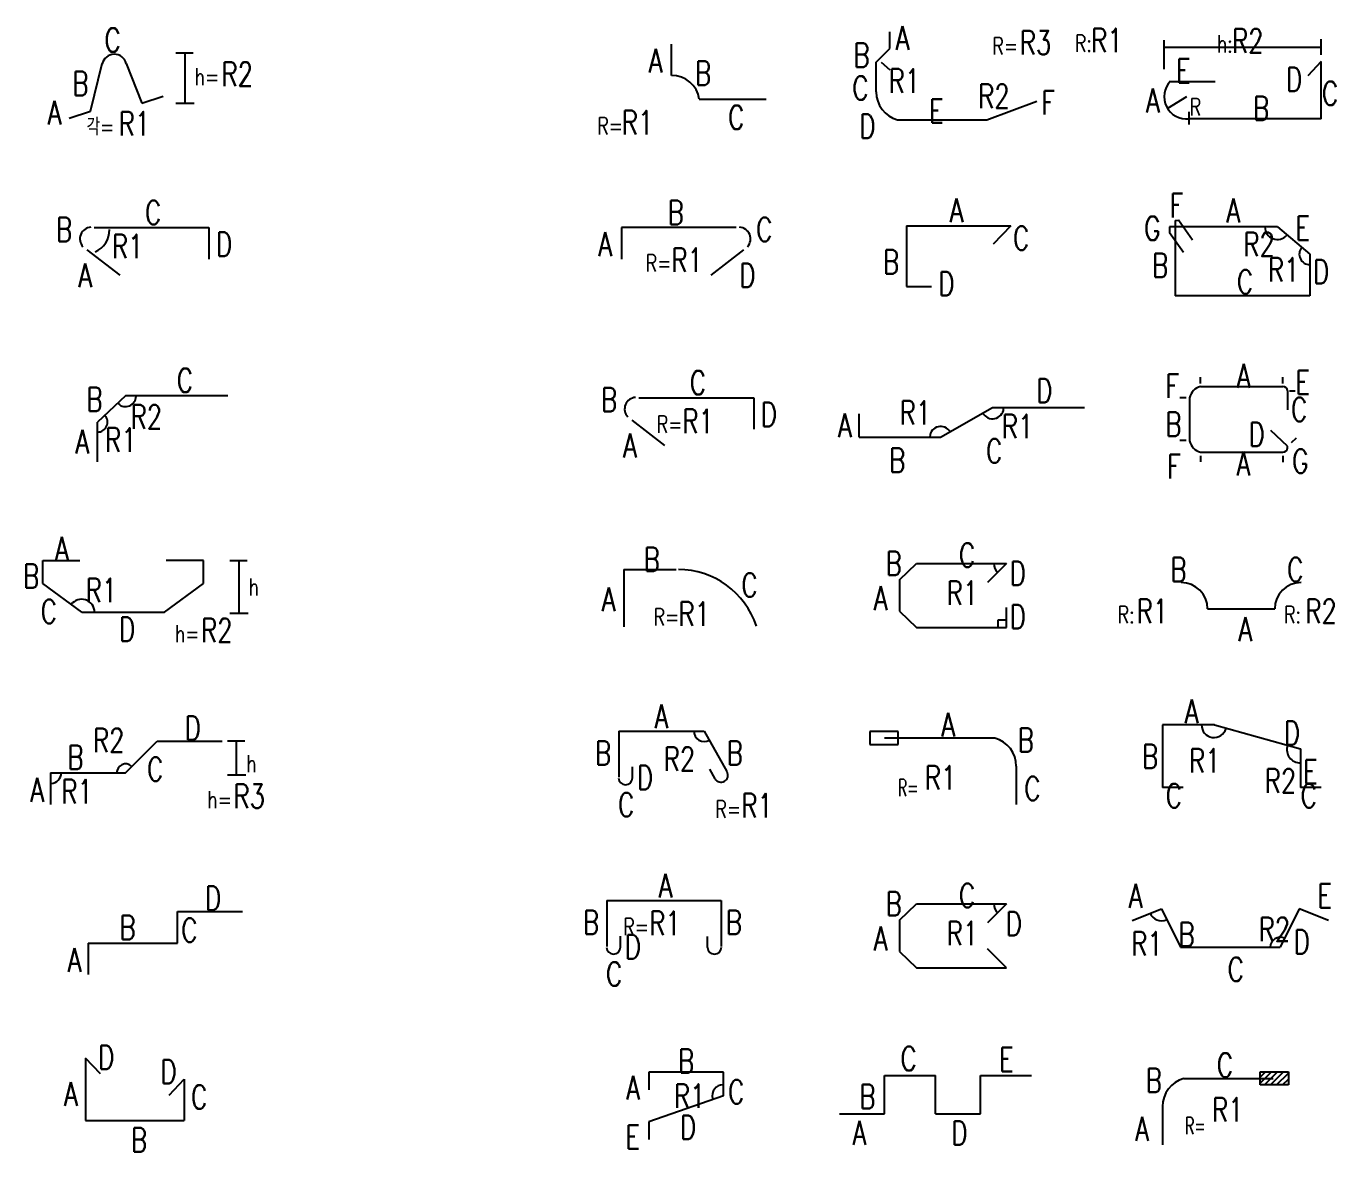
# Model space of a CAD drawing. Header units: millimetres. Extents: x -0.4 to 11.6, y -0.2 to 49.8.
# Drawn here: x -0.336 to 3.51, y 40.338 to 43.645 of the extents above; entities that cross this region are included whole.
import ezdxf
from ezdxf.enums import TextEntityAlignment as Align

# ---------------------------------------------------------------- set-up
doc = ezdxf.new("R2010")
doc.units = ezdxf.units.MM
for name, color, linetype in [('DIM', 7, 'Continuous'), ('SHOP', 2, 'Continuous'), ('TEXT', 3, 'Continuous'), ('TEXTSHOP', 3, 'Continuous')]:
    doc.layers.add(name, color=color, linetype=linetype)
doc.styles.add('ROMANS', font='romans.shx', dxfattribs={"width": 0.75, "bigfont": 'whgtxt.shx'})

# ---------------------------------------------------------------- blocks, each defined once
blk = doc.blocks.new('SSBAR_SHP_82')
at = {"color": 2}
for p, q in [((-0.1181, 0.0671), (-0.1619, 0.1135)), ((0.0843, 0.0051), (0.1281, 0.0515))]:
    blk.add_line(p, q, dxfattribs=at)
at = {"layer": 'SHOP', "color": 2}
for p, q in [((-0.1619, 0.1135), (-0.1619, -0.0698)), ((0.1281, 0.0515), (0.1281, -0.0698)), ((-0.1619, -0.0698), (0.1281, -0.0698))]:
    blk.add_line(p, q, dxfattribs=at)
at = {"layer": 'TEXTSHOP', "color": 4, "style": 'ROMANS', "width": 0.75}
for tag, p in [('D', (-0.1243, 0.0811)), ('C', (0.1486, -0.0358))]:
    blk.add_attdef(tag, p, '', height=0.07, dxfattribs=at)
for tag, p in [('D', (0.106, 0.0386)), ('A', (-0.1841, -0.0269))]:
    blk.add_attdef(tag, text='', height=0.07, dxfattribs=at).set_placement(p, align=Align.RIGHT)
blk.add_attdef('B', text='', height=0.07, dxfattribs=at).set_placement((-0.0046, -0.1617), align=Align.CENTER)
blk = doc.blocks.new('SSBAR_SHP_83')
at = {"layer": 'SHOP', "color": 2}
for p, q in [((0.1088, -0.0483), (0.1088, 0.0447)), ((0.1088, 0.0447), (0.2993, 0.0447)), ((-0.1543, -0.0483), (0.1088, -0.0483)), ((-0.1543, -0.0483), (-0.1543, -0.1412))]:
    blk.add_line(p, q, dxfattribs=at)
at = {"layer": 'TEXTSHOP', "color": 4, "style": 'ROMANS', "width": 0.75}
for tag, p in [('D', (0.2133, 0.0484)), ('B', (-0.038, -0.0375))]:
    blk.add_attdef(tag, text='', height=0.07, dxfattribs=at).set_placement(p, align=Align.CENTER)
blk.add_attdef('C', (0.1197, -0.0454), '', height=0.07, dxfattribs=at)
blk.add_attdef('A', text='', height=0.07, dxfattribs=at).set_placement((-0.1733, -0.133), align=Align.RIGHT)
blk = doc.blocks.new('SSBAR_SHP_84')
at = {"color": 40}
blk.add_line((-0.0439, -0.0483), (0.049, 0.0447), dxfattribs=at)
at = {"color": 0}
for p, q in [((0.255, 0.0461), (0.3062, 0.0461)), ((0.282, -0.0529), (0.282, 0.0464)), ((0.255, -0.0539), (0.3091, -0.0539))]:
    blk.add_line(p, q, dxfattribs=at)
at = {"color": 40}
for centre, radius, start, end in [((-0.0439, -0.0483), 0.0263, 48.7851, 180.8176), ((-0.2643, -0.0483), 0.0313, 272.6767, 0)]:
    blk.add_arc(centre, radius, start, end, dxfattribs=at)
at = {"layer": 'SHOP', "color": 2}
for p, q in [((0.049, 0.0447), (0.2395, 0.0447)), ((-0.2643, -0.0483), (-0.0439, -0.0483)), ((-0.2643, -0.0483), (-0.2643, -0.1412))]:
    blk.add_line(p, q, dxfattribs=at)
at = {"layer": 'TEXTSHOP', "color": 3, "style": 'ROMANS', "width": 0.75}
for s, p in [('h', (0.3102, -0.0461)), ('h=', (0.1959, -0.1519))]:
    blk.add_text(s, height=0.05, dxfattribs=at).set_placement(p)
at = {"layer": 'TEXTSHOP', "color": 4, "style": 'ROMANS', "width": 0.75}
blk.add_attdef('D', text='', height=0.07, dxfattribs=at).set_placement((0.1536, 0.0484), align=Align.CENTER)
for tag, p in [('R2', (-0.1397, 0.0125)), ('C', (0.0194, -0.0724)), ('R1', (-0.2323, -0.138)), ('R3', (0.2731, -0.1519))]:
    blk.add_attdef(tag, p, '', height=0.07, dxfattribs=at)
for tag, p in [('B', (-0.1673, -0.0375)), ('A', (-0.2833, -0.133))]:
    blk.add_attdef(tag, text='', height=0.07, dxfattribs=at).set_placement(p, align=Align.RIGHT)
blk = doc.blocks.new('SSBAR_SHP_85')
at = {"color": 2}
for p, q in [((-0.2875, 0.0076), (-0.2875, 0.0752)), ((-0.2875, 0.0752), (-0.1779, 0.0752)), ((0.1847, 0.0752), (0.0752, 0.0752)), ((0.1847, 0.0076), (0.1847, 0.0752))]:
    blk.add_line(p, q, dxfattribs=at)
at = {"color": 0}
for p, q in [((0.2621, 0.0757), (0.3132, 0.0757)), ((0.2891, -0.0783), (0.2891, 0.076)), ((0.2621, -0.0793), (0.3161, -0.0793))]:
    blk.add_line(p, q, dxfattribs=at)
blk.add_arc((-0.1729, -0.076), 0.0378, 0, 144.1443)
at = {"layer": 'SHOP', "color": 2}
for p, q in [((-0.1729, -0.076), (-0.2875, 0.0076)), ((0.0701, -0.076), (0.1847, 0.0076)), ((-0.1729, -0.076), (0.0701, -0.076))]:
    blk.add_line(p, q, dxfattribs=at)
at = {"layer": 'TEXTSHOP', "color": 3, "style": 'ROMANS', "width": 0.75}
for s, p in [('h', (0.3172, -0.0271)), ('h=', (0.1007, -0.1647))]:
    blk.add_text(s, height=0.05, dxfattribs=at).set_placement(p)
at = {"layer": 'TEXTSHOP', "color": 4, "style": 'ROMANS', "width": 0.75}
for tag, p in [('A', (-0.2311, 0.0749)), ('D', (-0.0394, -0.1613))]:
    blk.add_attdef(tag, text='', height=0.07, dxfattribs=at).set_placement(p, align=Align.CENTER)
for tag, p in [('B', (-0.2977, -0.0051)), ('C', (-0.2458, -0.1092))]:
    blk.add_attdef(tag, text='', height=0.07, dxfattribs=at).set_placement(p, align=Align.RIGHT)
for tag, p in [('R1', (-0.1608, -0.047)), ('R2', (0.1779, -0.1647))]:
    blk.add_attdef(tag, p, '', height=0.07, dxfattribs=at)
blk = doc.blocks.new('SSBAR_SHP_86')
at = {"color": 40}
for centre, radius, start, end in [((-0.0442, 0.059), 0.0312, 226.0469, 358.7516), ((-0.1262, -0.018), 0.0291, 269.968, 42.0465)]:
    blk.add_arc(centre, radius, start, end, dxfattribs=at)
at = {"layer": 'SHOP', "color": 2}
for p, q in [((-0.0442, 0.059), (-0.1262, -0.018)), ((0.2567, 0.059), (-0.0442, 0.059)), ((-0.1263, -0.1345), (-0.1262, -0.018))]:
    blk.add_line(p, q, dxfattribs=at)
at = {"layer": 'TEXTSHOP', "color": 4, "style": 'ROMANS', "width": 0.75}
blk.add_attdef('C', text='', height=0.07, dxfattribs=at).set_placement((0.1302, 0.0699), align=Align.CENTER)
for tag, p in [('B', (-0.1116, 0.0143)), ('A', (-0.1506, -0.1101))]:
    blk.add_attdef(tag, text='', height=0.07, dxfattribs=at).set_placement(p, align=Align.RIGHT)
for tag, p in [('R2', (-0.029, -0.0372)), ('R1', (-0.1039, -0.1047))]:
    blk.add_attdef(tag, p, '', height=0.07, dxfattribs=at)
blk = doc.blocks.new('SSBAR_SHP_87')
at = {"color": 40}
for p, q in [((0.2006, 0.054), (0.2006, -0.039)), ((-0.1577, -0.0121), (-0.0612, -0.0863))]:
    blk.add_line(p, q, dxfattribs=at)
for centre, radius, start, end in [((-0.1442, 0.0207), 0.0342, 93.2356, 222.6996), ((-0.1606, 0.0458), 0.0691, 292.9958, 1.7092)]:
    blk.add_arc(centre, radius, start, end, dxfattribs=at)
at = {"layer": 'SHOP', "color": 2}
blk.add_line((-0.1362, 0.054), (0.2006, 0.054), dxfattribs=at)
at = {"layer": 'TEXTSHOP', "color": 4, "style": 'ROMANS', "width": 0.75}
blk.add_attdef('C', text='', height=0.07, dxfattribs=at).set_placement((0.0368, 0.0629), align=Align.CENTER)
for tag, p in [('B', (-0.2006, 0.0132)), ('A', (-0.1422, -0.1217))]:
    blk.add_attdef(tag, text='', height=0.07, dxfattribs=at).set_placement(p, align=Align.RIGHT)
for tag, p in [('D', (0.2218, -0.0302)), ('R1', (-0.084, -0.0363))]:
    blk.add_attdef(tag, p, '', height=0.07, dxfattribs=at)
blk = doc.blocks.new('SSBAR_SHP_88')
at = {"color": 0}
for p, q in [((0.1037, 0.0667), (0.1548, 0.0667)), ((0.1307, -0.0795), (0.1307, 0.0671)), ((0.1037, -0.0805), (0.1577, -0.0805))]:
    blk.add_line(p, q, dxfattribs=at)
at = {"color": 40}
for p, q in [((-0.1471, -0.1046), (-0.1124, 0.0362)), ((-0.042, 0.0362), (0.0034, -0.0805)), ((0.0034, -0.0805), (0.0661, -0.0603)), ((-0.2098, -0.1249), (-0.1471, -0.1046))]:
    blk.add_line(p, q, dxfattribs=at)
blk.add_arc((-0.0772, 0.0266), 0.0365, 15.1456, 167.4337, dxfattribs=at)
at = {"layer": 'TEXT', "color": 4, "style": 'ROMANS', "width": 0.75}
blk.add_attdef('C', text='', height=0.07, dxfattribs=at).set_placement((-0.0821, 0.0698), align=Align.CENTER)
for tag, p in [('B', (-0.1526, -0.0579)), ('A', (-0.2324, -0.1436))]:
    blk.add_attdef(tag, text='', height=0.07, dxfattribs=at).set_placement(p, align=Align.RIGHT)
at = {"layer": 'TEXTSHOP', "color": 3, "style": 'ROMANS', "width": 0.75}
for s, p in [('h=', (0.1588, -0.0283)), ('각=', (-0.1585, -0.1749))]:
    blk.add_text(s, height=0.05, dxfattribs=at).set_placement(p)
at = {"layer": 'TEXTSHOP', "color": 4, "style": 'ROMANS', "width": 0.75}
for tag, p in [('R2', (0.2379, -0.0303)), ('R1', (-0.064, -0.1759))]:
    blk.add_attdef(tag, p, '', height=0.07, dxfattribs=at)
blk = doc.blocks.new('SSBAR_SHP_282')
at = {"color": 2}
for p, q in [((-0.1071, 0.0725), (-0.1071, 0.02)), ((0.1116, 0.0725), (-0.1071, 0.0725)), ((0.1116, 0.0026), (0.1116, 0.0725)), ((0.1116, 0.0026), (-0.1076, -0.074)), ((-0.1076, -0.074), (-0.1076, -0.1257))]:
    blk.add_line(p, q, dxfattribs=at)
at = {"color": 7}
blk.add_arc((0.1116, 0.0026), 0.0327, 91.367, 193.6057, dxfattribs=at)
at = {"layer": 'TEXTSHOP', "color": 4, "style": 'ROMANS', "width": 0.75}
blk.add_attdef('B', text='', height=0.07, dxfattribs=at).set_placement((0.0021, 0.0699), align=Align.CENTER)
for tag, p in [('A', (-0.133, -0.0084)), ('R1', (0.0587, -0.0326)), ('E', (-0.1328, -0.1532))]:
    blk.add_attdef(tag, text='', height=0.07, dxfattribs=at).set_placement(p, align=Align.RIGHT)
for tag, p in [('C', (0.1257, -0.0204)), ('D', (-0.0158, -0.1249))]:
    blk.add_attdef(tag, p, '', height=0.07, dxfattribs=at)
blk = doc.blocks.new('SSBAR_SHP_283')
at = {"color": 2}
for p, q in [((-0.2311, 0.0766), (-0.2311, -0.0585)), ((0.1056, 0.0766), (0.1056, -0.0585)), ((-0.1908, -0.0605), (-0.1908, -0.0284)), ((0.0651, -0.061), (0.0651, -0.0289))]:
    blk.add_line(p, q, dxfattribs=at)
for centre in [(-0.211, -0.0605), (0.0854, -0.0605)]:
    blk.add_arc(centre, 0.0203, 181.4681, 0, dxfattribs=at)
at = {"layer": 'SHOP', "color": 2}
blk.add_line((-0.2311, 0.0766), (0.1056, 0.0766), dxfattribs=at)
at = {"layer": 'TEXTSHOP', "color": 3, "style": 'ROMANS', "width": 0.75}
blk.add_text('R=', height=0.05, dxfattribs=at).set_placement((-0.1823, -0.0255))
at = {"layer": 'TEXTSHOP', "color": 4, "style": 'ROMANS', "width": 0.75}
for tag, p in [('A', (-0.0582, 0.0855)), ('C', (-0.2094, -0.1743))]:
    blk.add_attdef(tag, text='', height=0.07, dxfattribs=at).set_placement(p, align=Align.CENTER)
blk.add_attdef('B', text='', height=0.07, dxfattribs=at).set_placement((-0.2535, -0.0224), align=Align.RIGHT)
for tag, p in [('R1', (-0.106, -0.0248)), ('B', (0.119, -0.0224)), ('D', (-0.1775, -0.0944))]:
    blk.add_attdef(tag, p, '', height=0.07, dxfattribs=at)
blk = doc.blocks.new('SSBAR_SHP_284')
at = {"color": 2}
for p, q in [((-0.1959, 0.074), (-0.1959, -0.0611)), ((0.0553, 0.074), (0.1214, -0.0439)), ((-0.1555, -0.0631), (-0.1555, -0.0309)), ((0.0873, -0.0658), (0.0716, -0.0377))]:
    blk.add_line(p, q, dxfattribs=at)
at = {"color": 0}
blk.add_arc((0.0553, 0.074), 0.0305, 178.0418, 301.0774, dxfattribs=at)
at = {"color": 2}
for centre, start, end in [((-0.1757, -0.0631), 181.4681, 0), ((0.1047, -0.0555), 210.7313, 29.2632)]:
    blk.add_arc(centre, 0.0203, start, end, dxfattribs=at)
at = {"layer": 'SHOP', "color": 2}
blk.add_line((-0.1959, 0.074), (0.0553, 0.074), dxfattribs=at)
at = {"layer": 'TEXTSHOP', "color": 3, "style": 'ROMANS', "width": 0.75}
blk.add_text('R=', height=0.05, dxfattribs=at).set_placement((0.0881, -0.18))
at = {"layer": 'TEXTSHOP', "color": 4, "style": 'ROMANS', "width": 0.75}
for tag, p in [('A', (-0.0701, 0.083)), ('C', (-0.1741, -0.1769))]:
    blk.add_attdef(tag, text='', height=0.07, dxfattribs=at).set_placement(p, align=Align.CENTER)
for tag, p in [('B', (-0.2182, -0.0249)), ('R2', (0.0289, -0.0427))]:
    blk.add_attdef(tag, text='', height=0.07, dxfattribs=at).set_placement(p, align=Align.RIGHT)
for tag, p in [('B', (0.1217, -0.0249)), ('D', (-0.1422, -0.097)), ('R1', (0.1644, -0.1794))]:
    blk.add_attdef(tag, p, '', height=0.07, dxfattribs=at)
blk = doc.blocks.new('SSBAR_SHP_285')
at = {"color": 2}
for q in [(-0.027, 0.0496), (-0.1803, -0.1191)]:
    blk.add_line((-0.1803, 0.0496), q, dxfattribs=at)
blk.add_arc((-0.0221, -0.1935), 0.243, 18.355, 89.656, dxfattribs=at)
at = {"layer": 'TEXTSHOP', "style": 'ROMANS', "width": 0.75}
blk.add_text('R=', height=0.05, dxfattribs=at).set_placement((-0.0181, -0.115), align=Align.RIGHT)
at = {"layer": 'TEXTSHOP', "color": 4, "style": 'ROMANS', "width": 0.75}
blk.add_attdef('B', text='', height=0.07, dxfattribs=at).set_placement((-0.0988, 0.0438), align=Align.CENTER)
for tag, p in [('C', (0.1646, -0.0315)), ('R1', (-0.0199, -0.116))]:
    blk.add_attdef(tag, p, '', height=0.07, dxfattribs=at)
blk.add_attdef('A', text='', height=0.07, dxfattribs=at).set_placement((-0.2048, -0.0734), align=Align.RIGHT)
blk = doc.blocks.new('SSBAR_SHP_286')
at = {"color": 2}
for p, q in [((0.2006, 0.054), (0.2006, -0.039)), ((-0.1577, -0.0121), (-0.0612, -0.0863))]:
    blk.add_line(p, q, dxfattribs=at)
blk.add_arc((-0.1442, 0.0207), 0.0342, 93.2356, 222.6996, dxfattribs=at)
at = {"layer": 'SHOP', "color": 2}
blk.add_line((-0.1362, 0.054), (0.2006, 0.054), dxfattribs=at)
at = {"layer": 'TEXTSHOP', "color": 3, "style": 'ROMANS', "width": 0.75}
blk.add_text('R=', height=0.05, dxfattribs=at).set_placement((-0.084, -0.0492))
at = {"layer": 'TEXTSHOP', "color": 4, "style": 'ROMANS', "width": 0.75}
blk.add_attdef('C', text='', height=0.07, dxfattribs=at).set_placement((0.0368, 0.0629), align=Align.CENTER)
for tag, p in [('B', (-0.2006, 0.0132)), ('A', (-0.1422, -0.1217))]:
    blk.add_attdef(tag, text='', height=0.07, dxfattribs=at).set_placement(p, align=Align.RIGHT)
for tag, p in [('D', (0.2218, -0.0302)), ('R1', (-0.0085, -0.0502))]:
    blk.add_attdef(tag, p, '', height=0.07, dxfattribs=at)
blk = doc.blocks.new('SSBAR_SHP_287')
at = {"color": 2}
for p, q in [((-0.1874, 0.054), (-0.1874, -0.039)), ((0.1708, -0.0121), (0.0744, -0.0863))]:
    blk.add_line(p, q, dxfattribs=at)
blk.add_arc((0.1573, 0.0207), 0.0342, 317.3004, 86.7644, dxfattribs=at)
at = {"layer": 'SHOP', "color": 2}
blk.add_line((0.1493, 0.054), (-0.1874, 0.054), dxfattribs=at)
at = {"layer": 'TEXTSHOP', "color": 3, "style": 'ROMANS', "width": 0.75}
blk.add_text('R=', height=0.05, dxfattribs=at).set_placement((-0.1163, -0.0757))
at = {"layer": 'TEXTSHOP', "color": 4, "style": 'ROMANS', "width": 0.75}
blk.add_attdef('B', text='', height=0.07, dxfattribs=at).set_placement((-0.0282, 0.0629), align=Align.CENTER)
for tag, p in [('C', (0.2082, 0.0132)), ('R1', (-0.0409, -0.0767)), ('D', (0.1584, -0.1217))]:
    blk.add_attdef(tag, p, '', height=0.07, dxfattribs=at)
blk.add_attdef('A', text='', height=0.07, dxfattribs=at).set_placement((-0.2151, -0.0302), align=Align.RIGHT)
blk = doc.blocks.new('SSBAR_SHP_288')
at = {"color": 2}
for p, q in [((-0.0407, 0.0006), (-0.0407, 0.093)), ((0.0405, -0.069), (0.2377, -0.069))]:
    blk.add_line(p, q, dxfattribs=at)
blk.add_arc((-0.0388, -0.0793), 0.0799, 7.4158, 91.4108, dxfattribs=at)
at = {"layer": 'TEXTSHOP', "style": 'ROMANS', "width": 0.75}
blk.add_text('R=', height=0.05, dxfattribs=at).set_placement((-0.1831, -0.1724), align=Align.RIGHT)
at = {"layer": 'TEXTSHOP', "color": 4, "style": 'ROMANS', "width": 0.75}
blk.add_attdef('A', text='', height=0.07, dxfattribs=at).set_placement((-0.0669, 0.0089), align=Align.RIGHT)
for tag, p in [('B', (0.0284, -0.0274)), ('R1', (-0.1864, -0.1724))]:
    blk.add_attdef(tag, p, '', height=0.07, dxfattribs=at)
blk.add_attdef('C', text='', height=0.07, dxfattribs=at).set_placement((0.1494, -0.1572), align=Align.CENTER)
blk = doc.blocks.new('SSBAR_SHP_382')
at = {"layer": 'SHOP', "color": 2}
for p, q in [((-0.2155, -0.0501), (-0.2155, 0.0624)), ((-0.2155, 0.0624), (-0.0655, 0.0624)), ((-0.0655, -0.0501), (-0.0655, 0.0624)), ((0.0663, 0.0624), (0.2163, 0.0624)), ((0.0663, -0.0501), (0.0663, 0.0624)), ((-0.3473, -0.0501), (-0.2155, -0.0501)), ((-0.0655, -0.0501), (0.0663, -0.0501))]:
    blk.add_line(p, q, dxfattribs=at)
at = {"layer": 'TEXTSHOP', "color": 4, "style": 'ROMANS', "width": 0.75}
for tag, p in [('C', (-0.1444, 0.0773)), ('E', (0.1428, 0.0746)), ('A', (-0.2886, -0.1409)), ('D', (0.0053, -0.1414))]:
    blk.add_attdef(tag, text='', height=0.07, dxfattribs=at).set_placement(p, align=Align.CENTER)
blk.add_attdef('B', text='', height=0.07, dxfattribs=at).set_placement((-0.2415, -0.0342), align=Align.RIGHT)
blk = doc.blocks.new('SSBAR_SHP_383')
at = {"color": 40}
for p, q in [((-0.1715, 0.0186), (-0.1209, 0.0665)), ((-0.1209, 0.0665), (0.1435, 0.0665)), ((0.1435, 0.0665), (0.0875, 0.0109)), ((-0.1715, 0.0186), (-0.1715, -0.0734)), ((-0.1715, -0.0734), (-0.1209, -0.1214)), ((0.1435, -0.1214), (0.0875, -0.0658)), ((-0.1209, -0.1214), (0.1435, -0.1214))]:
    blk.add_line(p, q, dxfattribs=at)
at = {"color": 7}
blk.add_arc((0.1435, 0.0665), 0.0372, 179.6043, 226.4019, dxfattribs=at)
at = {"layer": 'TEXTSHOP', "color": 4, "style": 'ROMANS', "width": 0.75}
blk.add_attdef('C', text='', height=0.07, dxfattribs=at).set_placement((0.0272, 0.0565), align=Align.CENTER)
for tag, p in [('B', (-0.1647, 0.0322)), ('R1', (0.0597, -0.0549)), ('A', (-0.206, -0.0702))]:
    blk.add_attdef(tag, text='', height=0.07, dxfattribs=at).set_placement(p, align=Align.RIGHT)
blk.add_attdef('D', (0.1413, -0.0264), '', height=0.07, dxfattribs=at)
blk = doc.blocks.new('SSBAR_SHP_384')
at = {"color": 2}
for p, q in [((-0.175, 0.0731), (-0.258, 0.0731)), ((-0.258, 0.0731), (-0.258, 0.0348)), ((-0.175, 0.0348), (-0.175, 0.0731)), ((-0.258, 0.0348), (-0.175, 0.0348))]:
    blk.add_line(p, q, dxfattribs=at)
blk.add_arc((0.086, -0.0286), 0.0858, 0, 74.2351, dxfattribs=at)
at = {"layer": 'SHOP', "color": 2}
for p, q in [((0.1093, 0.054), (-0.2152, 0.054)), ((0.1718, -0.0286), (0.1718, -0.1411))]:
    blk.add_line(p, q, dxfattribs=at)
at = {"layer": 'TEXTSHOP', "color": 3, "style": 'ROMANS', "width": 0.6}
blk.add_text('R=', height=0.05, dxfattribs=at).set_placement((-0.1454, -0.1171), align=Align.CENTER)
at = {"layer": 'TEXTSHOP', "color": 30, "true_color": 0xf8991e, "style": 'ROMANS', "width": 0.75}
for tag, p in [('O1', (-0.258, 0.0807)), ('T1', (-0.175, 0.0807))]:
    blk.add_attdef(tag, text='', height=0.05, dxfattribs=at).set_placement(p, align=Align.CENTER)
at = {"layer": 'TEXTSHOP', "color": 4, "style": 'ROMANS', "width": 0.75}
blk.add_attdef('A', text='', height=0.07, dxfattribs=at).set_placement((-0.0279, 0.0581), align=Align.CENTER)
for tag, p in [('B', (0.1764, 0.0132)), ('R1', (-0.0965, -0.1136)), ('C', (0.1954, -0.1294))]:
    blk.add_attdef(tag, p, '', height=0.07, dxfattribs=at)
at = {"layer": 'TEXTSHOP', "color": 30, "true_color": 0xf8991e, "style": 'ROMANS', "width": 0.75}
blk.add_attdef('COUPLER1', text='', height=0.05, dxfattribs=at).set_placement((-0.2165, 0.0272), align=Align.TOP_CENTER)
blk = doc.blocks.new('SSBAR_SHP_385')
at = {"color": 40}
for p, q in [((-0.1715, 0.0186), (-0.1209, 0.0665)), ((-0.1209, 0.0665), (0.1435, 0.0665)), ((0.1435, 0.0665), (0.0875, 0.0109)), ((-0.1715, 0.0186), (-0.1715, -0.0734)), ((-0.1715, -0.0734), (-0.1209, -0.1214)), ((0.1435, -0.1214), (0.1435, -0.0628)), ((-0.1209, -0.1214), (0.1435, -0.1214))]:
    blk.add_line(p, q, dxfattribs=at)
at = {"color": 7}
for p, q in [((0.1186, -0.1209), (0.1186, -0.099)), ((0.1186, -0.099), (0.1443, -0.099))]:
    blk.add_line(p, q, dxfattribs=at)
blk.add_arc((0.1435, 0.0665), 0.0372, 179.6043, 226.4019, dxfattribs=at)
at = {"layer": 'TEXTSHOP', "color": 4, "style": 'ROMANS', "width": 0.75}
blk.add_attdef('C', text='', height=0.07, dxfattribs=at).set_placement((0.0272, 0.0565), align=Align.CENTER)
for tag, p in [('B', (-0.1647, 0.0322)), ('R1', (0.0597, -0.0549)), ('A', (-0.206, -0.0702))]:
    blk.add_attdef(tag, text='', height=0.07, dxfattribs=at).set_placement(p, align=Align.RIGHT)
for p in [(0.1527, 0.0031), (0.1527, -0.1243)]:
    blk.add_attdef('D', p, '', height=0.07, dxfattribs=at)
blk = doc.blocks.new('SSBAR_SHP_386')
at = {"color": 2}
for p, q in [((-0.2899, -0.062), (-0.2899, 0.0066)), ((-0.0505, -0.062), (0.1024, 0.0251)), ((0.1024, 0.0251), (0.3718, 0.025))]:
    blk.add_line(p, q, dxfattribs=at)
at = {"color": 0}
for centre, radius, start, end in [((0.1022, 0.0247), 0.0327, 209.2606, 354.7734), ((-0.0505, -0.062), 0.0316, 28.7546, 177.8836)]:
    blk.add_arc(centre, radius, start, end, dxfattribs=at)
at = {"layer": 'SHOP', "color": 2}
blk.add_line((-0.2899, -0.062), (-0.0505, -0.062), dxfattribs=at)
at = {"layer": 'TEXTSHOP', "color": 4, "style": 'ROMANS', "width": 0.75}
for tag, p in [('D', (0.2542, 0.0395)), ('B', (-0.1777, -0.1648))]:
    blk.add_attdef(tag, text='', height=0.07, dxfattribs=at).set_placement(p, align=Align.CENTER)
for tag, p in [('R1', (-0.0782, -0.0253)), ('A', (-0.3112, -0.0625))]:
    blk.add_attdef(tag, text='', height=0.07, dxfattribs=at).set_placement(p, align=Align.RIGHT)
for tag, p in [('R1', (0.1296, -0.0654)), ('C', (0.0831, -0.1374))]:
    blk.add_attdef(tag, p, '', height=0.07, dxfattribs=at)
blk = doc.blocks.new('SSBAR_SHP_387')
at = {"layer": 'SHOP', "color": 2}
for p, q in [((-0.1501, 0.0588), (-0.1501, -0.1192)), ((-0.1501, 0.0588), (0.1563, 0.0588)), ((0.1563, 0.0588), (0.1039, 0.0048)), ((-0.1501, -0.1192), (-0.0775, -0.1192))]:
    blk.add_line(p, q, dxfattribs=at)
at = {"layer": 'TEXTSHOP', "color": 4, "style": 'ROMANS', "width": 0.75}
blk.add_attdef('A', text='', height=0.07, dxfattribs=at).set_placement((-0.0033, 0.0695), align=Align.CENTER)
for tag, p in [('C', (0.1625, -0.0123)), ('D', (-0.0569, -0.1458))]:
    blk.add_attdef(tag, p, '', height=0.07, dxfattribs=at)
blk.add_attdef('B', text='', height=0.07, dxfattribs=at).set_placement((-0.1723, -0.0819), align=Align.RIGHT)
blk = doc.blocks.new('SSBAR_SHP_388')
at = {"color": 40}
for p, q in [((-0.1994, 0.0802), (-0.1994, 0.1287)), ((-0.2397, 0.0393), (-0.1994, 0.0802)), ((-0.2246, 0.0402), (-0.2, 0.0169)), ((0.0852, -0.13), (0.2324, -0.075))]:
    blk.add_line(p, q, dxfattribs=at)
blk.add_arc((-0.1539, -0.0475), 0.0858, 180, 254.2351, dxfattribs=at)
at = {"layer": 'SHOP', "color": 2}
for p, q in [((-0.2397, -0.0475), (-0.2397, 0.0393)), ((-0.1772, -0.13), (0.0852, -0.13))]:
    blk.add_line(p, q, dxfattribs=at)
at = {"layer": 'TEXTSHOP', "color": 3, "style": 'ROMANS', "width": 0.75}
blk.add_text('R=', height=0.05, dxfattribs=at).set_placement((0.1771, 0.0622), align=Align.RIGHT)
at = {"layer": 'TEXTSHOP', "color": 4, "style": 'ROMANS', "width": 0.75}
for tag, p in [('A', (-0.1823, 0.0755)), ('R3', (0.1824, 0.0622)), ('R1', (-0.2028, -0.0501)), ('F', (0.2453, -0.1143))]:
    blk.add_attdef(tag, p, '', height=0.07, dxfattribs=at)
for tag, p in [('B', (-0.2588, 0.0255)), ('C', (-0.2624, -0.0712)), ('R2', (0.1524, -0.0952)), ('D', (-0.2417, -0.1835))]:
    blk.add_attdef(tag, text='', height=0.07, dxfattribs=at).set_placement(p, align=Align.RIGHT)
blk.add_attdef('E', text='', height=0.07, dxfattribs=at).set_placement((-0.0629, -0.1386), align=Align.CENTER)
blk = doc.blocks.new('SSBAR_SHP_482')
at = {"color": 40}
for p, q in [((0.0879, 0.0348), (0.0879, 0.0731)), ((0.0879, 0.0731), (0.1708, 0.0731)), ((0.0879, 0.0397), (0.1213, 0.0731)), ((0.0879, 0.0574), (0.1036, 0.0731)), ((0.1007, 0.0348), (0.139, 0.0731)), ((0.1183, 0.0348), (0.1567, 0.0731)), ((0.136, 0.0348), (0.1708, 0.0696)), ((0.1537, 0.0348), (0.1708, 0.0519)), ((0.1708, 0.0731), (0.1708, 0.0348)), ((0.1708, 0.0348), (0.0879, 0.0348))]:
    blk.add_line(p, q, dxfattribs=at)
blk.add_arc((-0.1129, -0.0286), 0.0858, 105.7649, 180, dxfattribs=at)
at = {"layer": 'SHOP', "color": 2}
for p, q in [((-0.1362, 0.054), (0.1263, 0.054)), ((-0.1986, -0.0286), (-0.1986, -0.1411))]:
    blk.add_line(p, q, dxfattribs=at)
at = {"layer": 'TEXTSHOP', "color": 3, "style": 'ROMANS', "width": 0.6}
blk.add_text('R=', height=0.05, dxfattribs=at).set_placement((-0.1021, -0.1103), align=Align.CENTER)
at = {"layer": 'TEXTSHOP', "color": 4, "style": 'ROMANS', "width": 0.75}
for tag, p in [('C', (0.0361, 0.0581)), ('B', (-0.2006, 0.0132)), ('A', (-0.2382, -0.1294))]:
    blk.add_attdef(tag, text='', height=0.07, dxfattribs=at).set_placement(p, align=Align.RIGHT)
at = {"layer": 'TEXTSHOP', "color": 30, "true_color": 0xf8991e, "style": 'ROMANS', "width": 0.75}
for tag, p in [('T1', (0.0879, 0.0807)), ('O1', (0.1708, 0.0807))]:
    blk.add_attdef(tag, text='', height=0.05, dxfattribs=at).set_placement(p, align=Align.CENTER)
blk.add_attdef('COUPLER1', text='', height=0.05, dxfattribs=at).set_placement((0.1294, 0.0272), align=Align.TOP_CENTER)
at = {"layer": 'TEXTSHOP', "color": 4, "style": 'ROMANS', "width": 0.75}
blk.add_attdef('R1', (-0.0532, -0.1067), '', height=0.07, dxfattribs=at)
blk = doc.blocks.new('SSBAR_SHP_483')
at = {"color": 0}
for centre, radius, start, end in [((-0.2021, 0.0524), 0.0355, 201.5152, 294.888), ((0.1467, -0.0602), 0.0288, 63.8676, 180.0531)]:
    blk.add_arc(centre, radius, start, end, dxfattribs=at)
at = {"layer": 'SHOP', "color": 2}
for p, q in [((-0.2875, 0.0176), (-0.2021, 0.0524)), ((-0.2021, 0.0524), (-0.1463, -0.0602)), ((0.2024, 0.0524), (0.1467, -0.0602)), ((0.2883, 0.0176), (0.2029, 0.0524)), ((-0.1459, -0.0602), (0.1467, -0.0602))]:
    blk.add_line(p, q, dxfattribs=at)
at = {"layer": 'TEXTSHOP', "color": 4, "style": 'ROMANS', "width": 0.75}
for tag, p in [('A', (-0.2775, 0.0556)), ('E', (0.2778, 0.0556)), ('C', (0.0162, -0.1608))]:
    blk.add_attdef(tag, text='', height=0.07, dxfattribs=at).set_placement(p, align=Align.CENTER)
for tag, p in [('B', (-0.1515, -0.0578)), ('D', (0.1868, -0.0797))]:
    blk.add_attdef(tag, p, '', height=0.07, dxfattribs=at)
for tag, p in [('R2', (0.1759, -0.0429)), ('R1', (-0.1982, -0.0852))]:
    blk.add_attdef(tag, text='', height=0.07, dxfattribs=at).set_placement(p, align=Align.RIGHT)
blk = doc.blocks.new('SSBAR_SHP_484')
blk.add_arc((-0.0473, 0.0919), 0.0365, 178.9606, 343.6818)
at = {"layer": 'DIM', "color": 7}
blk.add_arc((0.2053, 0.0198), 0.0386, 161.0024, 271.9079, dxfattribs=at)
at = {"layer": 'SHOP'}
blk.add_line((-0.0464, 0.0926), (-0.1988, 0.0926), dxfattribs=at)
at = {"layer": 'SHOP', "color": 2}
for p, q in [((-0.1988, 0.0926), (-0.1988, -0.0915)), ((-0.0464, 0.0926), (0.2066, 0.0222)), ((0.2066, 0.0222), (0.2066, -0.0915)), ((-0.1378, -0.0915), (-0.1988, -0.0915)), ((0.2676, -0.0915), (0.2066, -0.0915))]:
    blk.add_line(p, q, dxfattribs=at)
at = {"layer": 'TEXTSHOP', "color": 4, "style": 'ROMANS', "width": 0.75}
for tag, p in [('A', (-0.1129, 0.0973)), ('R1', (-0.0748, -0.0474)), ('C', (-0.1654, -0.1506)), ('C', (0.2307, -0.1506))]:
    blk.add_attdef(tag, text='', height=0.07, dxfattribs=at).set_placement(p, align=Align.CENTER)
for tag, p in [('D', (0.1579, 0.034)), ('E', (0.2144, -0.0797))]:
    blk.add_attdef(tag, p, '', height=0.07, dxfattribs=at)
for tag, p in [('B', (-0.2117, -0.0348)), ('R2', (0.1939, -0.1066))]:
    blk.add_attdef(tag, text='', height=0.07, dxfattribs=at).set_placement(p, align=Align.RIGHT)
blk = doc.blocks.new('SSBAR_SHP_485')
at = {"color": 2}
blk.add_line((-0.0664, -0.0664), (0.1308, -0.0664), dxfattribs=at)
at = {"color": 40}
for centre, start, end in [((-0.1437, -0.0664), 0.0251, 90.0101), ((0.2081, -0.0664), 89.9899, 179.9749)]:
    blk.add_arc(centre, 0.0773, start, end, dxfattribs=at)
at = {"layer": 'TEXTSHOP', "style": 'ROMANS', "width": 0.75}
for p in [(-0.3306, -0.1083), (0.1582, -0.1083)]:
    blk.add_text('R:', height=0.05, dxfattribs=at).set_placement(p)
at = {"layer": 'TEXTSHOP', "color": 4, "style": 'ROMANS', "width": 0.75}
blk.add_attdef('B', text='', height=0.07, dxfattribs=at).set_placement((-0.128, 0.0141), align=Align.RIGHT)
for tag, p in [('C', (0.1676, 0.0141)), ('R1', (-0.2743, -0.1083)), ('R2', (0.2209, -0.1083))]:
    blk.add_attdef(tag, p, '', height=0.07, dxfattribs=at)
blk.add_attdef('A', text='', height=0.07, dxfattribs=at).set_placement((0.0446, -0.1612), align=Align.CENTER)
blk = doc.blocks.new('SSBAR_SHP_486')
at = {"color": 7}
for p, q in [((-0.0873, 0.0953), (-0.0873, 0.1138)), ((0.1549, 0.0953), (0.1549, 0.1138)), ((-0.1291, 0.0534), (-0.1482, 0.0534)), ((0.1738, 0.074), (0.1904, 0.074)), ((-0.1291, -0.072), (-0.1482, -0.072)), ((0.18, -0.0779), (0.1944, -0.0635)), ((-0.0873, -0.1164), (-0.0873, -0.1349)), ((0.1549, -0.1171), (0.1549, -0.1355))]:
    blk.add_line(p, q, dxfattribs=at)
at = {"color": 2}
for p, q in [((-0.0873, 0.0871), (0.1549, 0.0871)), ((-0.1191, 0.054), (-0.1191, -0.0726)), ((0.1687, 0.074), (0.1687, 0.0187)), ((0.1687, -0.0881), (0.1195, -0.0429)), ((-0.0873, -0.1064), (0.1549, -0.1064))]:
    blk.add_line(p, q, dxfattribs=at)
at = {"color": 40}
blk.add_line((0.1687, -0.0932), (0.1687, -0.0881), dxfattribs=at)
at = {"color": 2}
for centre, radius, start, end in [((-0.0755, 0.044), 0.0447, 105.2859, 167.8463), ((0.1542, 0.0726), 0.0146, 5.4274, 87.3105), ((-0.0755, -0.0632), 0.0447, 192.1537, 254.7141), ((0.1542, -0.0918), 0.0146, 272.6895, 354.5726)]:
    blk.add_arc(centre, radius, start, end, dxfattribs=at)
at = {"layer": 'TEXTSHOP', "color": 4, "style": 'ROMANS', "width": 0.75}
for tag, p in [('F', (-0.1494, 0.0535)), ('B', (-0.1426, -0.0587)), ('D', (0.1014, -0.0888)), ('F', (-0.1449, -0.1833))]:
    blk.add_attdef(tag, text='', height=0.07, dxfattribs=at).set_placement(p, align=Align.RIGHT)
for p in [(0.0397, 0.083), (0.0392, -0.1745)]:
    blk.add_attdef('A', text='', height=0.07, dxfattribs=at).set_placement(p, align=Align.CENTER)
for tag, p in [('E', (0.1921, 0.0642)), ('C', (0.1789, -0.0156)), ('G', (0.1823, -0.1675))]:
    blk.add_attdef(tag, p, '', height=0.07, dxfattribs=at)
blk = doc.blocks.new('SSBAR_SHP_487')
at = {"color": 0}
for centre, radius, start, end in [((0.1389, 0.0559), 0.0371, 180.3407, 318.1311), ((0.2338, -0.0244), 0.0308, 141.186, 270.1464)]:
    blk.add_arc(centre, radius, start, end, dxfattribs=at)
at = {"layer": 'SHOP', "color": 2}
for p, q in [((-0.1778, 0.0559), (-0.1778, 0.0382)), ((0.1389, 0.0559), (-0.1778, 0.0559)), ((-0.1614, 0.0744), (-0.1515, 0.0752)), ((-0.1614, 0.0744), (-0.1614, -0.1467)), ((-0.1104, 0.0171), (-0.1515, 0.0752)), ((0.1389, 0.0559), (0.2338, -0.0244)), ((-0.1366, -0.0199), (-0.1778, 0.0382)), ((0.2338, -0.0244), (0.2338, -0.1467)), ((0.2338, -0.1467), (-0.1614, -0.1467))]:
    blk.add_line(p, q, dxfattribs=at)
at = {"layer": 'TEXTSHOP', "color": 4, "style": 'ROMANS', "width": 0.75}
for tag, p in [('F', (-0.1779, 0.0838)), ('E', (0.1916, 0.0169)), ('D', (0.2437, -0.1107))]:
    blk.add_attdef(tag, p, '', height=0.07, dxfattribs=at)
blk.add_attdef('A', text='', height=0.07, dxfattribs=at).set_placement((0.0096, 0.0689), align=Align.CENTER)
for tag, p in [('G', (-0.2052, 0.0163)), ('R2', (0.1314, -0.0304)), ('B', (-0.1819, -0.092)), ('R1', (0.2032, -0.105)), ('C', (0.0672, -0.1406))]:
    blk.add_attdef(tag, text='', height=0.07, dxfattribs=at).set_placement(p, align=Align.RIGHT)
blk = doc.blocks.new('SSBAR_SHP_488')
at = {"color": 7}
for p, q in [((-0.1936, 0.0193), (-0.1936, 0.104)), ((-0.1936, 0.0834), (0.2673, 0.0834)), ((0.2673, 0.0609), (0.2673, 0.1074)), ((-0.1287, -0.0619), (-0.184, -0.0966)), ((-0.1208, -0.143), (-0.1208, -0.1062))]:
    blk.add_line(p, q, dxfattribs=at)
at = {"color": 2}
for p, q in [((0.2673, 0.0416), (0.2285, -0.0001)), ((0.2673, -0.127), (0.2673, 0.0416)), ((-0.1752, -0.0175), (-0.0439, -0.0175)), ((0.2673, -0.127), (-0.1208, -0.127))]:
    blk.add_line(p, q, dxfattribs=at)
blk.add_arc((-0.1287, -0.0619), 0.0651, 135.8214, 276.7784, dxfattribs=at)
at = {"layer": 'TEXTSHOP', "style": 'ROMANS', "width": 0.75}
for s, p in [('R:', (-0.4063, 0.0699)), ('h:', (0.0074, 0.0686))]:
    blk.add_text(s, height=0.05, dxfattribs=at).set_placement(p, align=Align.RIGHT)
blk.add_text('R', height=0.05, dxfattribs=at).set_placement((-0.1188, -0.1166))
at = {"layer": 'TEXTSHOP', "color": 4, "style": 'ROMANS', "width": 0.75}
for tag, p in [('R1', (-0.4081, 0.0689)), ('R2', (0.0056, 0.0676)), ('E', (-0.159, -0.0209)), ('C', (0.2697, -0.0868))]:
    blk.add_attdef(tag, p, '', height=0.07, dxfattribs=at)
for tag, p in [('D', (0.2116, -0.0455)), ('A', (-0.2065, -0.1077))]:
    blk.add_attdef(tag, text='', height=0.07, dxfattribs=at).set_placement(p, align=Align.RIGHT)
blk.add_attdef('B', text='', height=0.07, dxfattribs=at).set_placement((0.0906, -0.1307), align=Align.CENTER)

msp = doc.modelspace()

# ---------------------------------------------------------------- block references
for name, p, values in [('SSBAR_SHP_88', (0, 43.5), {'R1': 'R1', 'R2': 'R2', 'C': 'C', 'A': 'A', 'B': 'B'}), ('SSBAR_SHP_388', (2.4, 43.5), {'A': 'A', 'F': 'F', 'R2': 'R2', 'R1': 'R1', 'B': 'B', 'R3': 'R3', 'D': 'D', 'E': 'E', 'C': 'C'}), ('SSBAR_SHP_488', (3.2, 43.5), {'R2': 'R2', 'D': 'D', 'B': 'B', 'A': 'A', 'R1': 'R1', 'E': 'E', 'C': 'C'}), ('SSBAR_SHP_288', (1.6, 43.5), {'B': 'B', 'R1': 'R1', 'A': 'A', 'C': 'C'}), ('SSBAR_SHP_487', (3.2, 43), {'R1': 'R1', 'R2': 'R2', 'E': 'E', 'D': 'D', 'F': 'F', 'C': 'C', 'A': 'A', 'B': 'B', 'G': 'G'}), ('SSBAR_SHP_87', (0, 43), {'D': 'D', 'R1': 'R1', 'B': 'B', 'C': 'C', 'A': 'A'}), ('SSBAR_SHP_287', (1.6, 43), {'R1': 'R1', 'A': 'A', 'C': 'C', 'B': 'B', 'D': 'D'}), ('SSBAR_SHP_387', (2.4, 43), {'D': 'D', 'B': 'B', 'C': 'C', 'A': 'A'}), ('SSBAR_SHP_86', (0, 42.5), {'R1': 'R1', 'R2': 'R2', 'B': 'B', 'A': 'A', 'C': 'C'}), ('SSBAR_SHP_286', (1.6, 42.5), {'R1': 'R1', 'D': 'D', 'B': 'B', 'C': 'C', 'A': 'A'}), ('SSBAR_SHP_85', (0, 42), {'B': 'B', 'D': 'D', 'R2': 'R2', 'A': 'A', 'R1': 'R1', 'C': 'C'}), ('SSBAR_SHP_285', (1.6, 42), {'A': 'A', 'R1': 'R1', 'B': 'B', 'C': 'C'}), ('SSBAR_SHP_485', (3.2, 42), {'R2': 'R2', 'C': 'C', 'B': 'B', 'R1': 'R1', 'A': 'A'}), ('SSBAR_SHP_84', (0, 41.5), {'R2': 'R2', 'R3': 'R3', 'R1': 'R1', 'C': 'C', 'D': 'D', 'B': 'B', 'A': 'A'}), ('SSBAR_SHP_83', (0, 41), {'C': 'C', 'D': 'D', 'B': 'B', 'A': 'A'}), ('SSBAR_SHP_383', (2.4, 41), {'R1': 'R1', 'D': 'D', 'C': 'C', 'B': 'B', 'A': 'A'}), ('SSBAR_SHP_483', (3.2, 41), {'R2': 'R2', 'R1': 'R1', 'E': 'E', 'C': 'C', 'D': 'D', 'B': 'B', 'A': 'A'}), ('SSBAR_SHP_282', (1.6, 40.5), {'C': 'C', 'B': 'B', 'R1': 'R1', 'A': 'A', 'E': 'E', 'D': 'D'}), ('SSBAR_SHP_382', (2.4, 40.5), {'E': 'E', 'C': 'C', 'D': 'D', 'B': 'B', 'A': 'A'})]:
    msp.add_blockref(name, p).add_auto_attribs(values)
ref = msp.add_blockref('SSBAR_SHP_486', (3.2, 42.5))
ref.add_attrib('F', 'F', dxfattribs={"layer": 'TEXTSHOP', "color": 4, "height": 0.07, "style": 'ROMANS', "width": 0.75}).set_placement((3.0551, 42.3167), align=Align.RIGHT)
ref.add_attrib('F', 'F', dxfattribs={"layer": 'TEXTSHOP', "color": 4, "height": 0.07, "style": 'ROMANS', "width": 0.75}).set_placement((3.0506, 42.5535), align=Align.RIGHT)
ref.add_attrib('E', 'E', (3.3921, 42.5642), dxfattribs={"layer": 'TEXTSHOP', "color": 4, "height": 0.07, "style": 'ROMANS', "width": 0.75})
ref.add_attrib('D', 'D', dxfattribs={"layer": 'TEXTSHOP', "color": 4, "height": 0.07, "style": 'ROMANS', "width": 0.75}).set_placement((3.3014, 42.4112), align=Align.RIGHT)
ref.add_attrib('G', 'G', (3.3823, 42.3325), dxfattribs={"layer": 'TEXTSHOP', "color": 4, "height": 0.07, "style": 'ROMANS', "width": 0.75})
ref.add_attrib('A', 'A', dxfattribs={"layer": 'TEXTSHOP', "color": 4, "height": 0.07, "style": 'ROMANS', "width": 0.75}).set_placement((3.2392, 42.3255), align=Align.CENTER)
ref.add_attrib('A', 'A', dxfattribs={"layer": 'TEXTSHOP', "color": 4, "height": 0.07, "style": 'ROMANS', "width": 0.75}).set_placement((3.2397, 42.583), align=Align.CENTER)
ref.add_attrib('C', 'C', (3.3789, 42.4844), dxfattribs={"layer": 'TEXTSHOP', "color": 4, "height": 0.07, "style": 'ROMANS', "width": 0.75})
ref.add_attrib('B', 'B', dxfattribs={"layer": 'TEXTSHOP', "color": 4, "height": 0.07, "style": 'ROMANS', "width": 0.75}).set_placement((3.0574, 42.4413), align=Align.RIGHT)
ref = msp.add_blockref('SSBAR_SHP_386', (2.4, 42.5))
ref.add_attrib('R1', 'R1', dxfattribs={"layer": 'TEXTSHOP', "color": 4, "height": 0.07, "style": 'ROMANS', "width": 0.75}).set_placement((2.3218, 42.4747), align=Align.RIGHT)
ref.add_attrib('C', 'C', (2.4831, 42.3626), dxfattribs={"layer": 'TEXTSHOP', "color": 4, "height": 0.07, "style": 'ROMANS', "width": 0.75})
ref.add_attrib('R1', 'R1', (2.5296, 42.4346), dxfattribs={"layer": 'TEXTSHOP', "color": 4, "height": 0.07, "style": 'ROMANS', "width": 0.75})
ref.add_attrib('D', 'D', dxfattribs={"layer": 'TEXTSHOP', "color": 4, "height": 0.07, "style": 'ROMANS', "width": 0.75}).set_placement((2.6542, 42.5395), align=Align.CENTER)
ref.add_attrib('B', 'B', dxfattribs={"layer": 'TEXTSHOP', "color": 4, "height": 0.07, "style": 'ROMANS', "width": 0.75}).set_placement((2.2223, 42.3352), align=Align.CENTER)
ref.add_attrib('A', 'A', dxfattribs={"layer": 'TEXTSHOP', "color": 4, "height": 0.07, "style": 'ROMANS', "width": 0.75}).set_placement((2.0888, 42.4375), align=Align.RIGHT)
ref = msp.add_blockref('SSBAR_SHP_385', (2.4, 42))
ref.add_attrib('D', 'D', (2.5527, 41.8757), dxfattribs={"layer": 'TEXTSHOP', "color": 4, "height": 0.07, "style": 'ROMANS', "width": 0.75})
ref.add_attrib('R1', 'R1', dxfattribs={"layer": 'TEXTSHOP', "color": 4, "height": 0.07, "style": 'ROMANS', "width": 0.75}).set_placement((2.4597, 41.9451), align=Align.RIGHT)
ref.add_attrib('D', 'D', (2.5527, 42.0031), dxfattribs={"layer": 'TEXTSHOP', "color": 4, "height": 0.07, "style": 'ROMANS', "width": 0.75})
ref.add_attrib('C', 'C', dxfattribs={"layer": 'TEXTSHOP', "color": 4, "height": 0.07, "style": 'ROMANS', "width": 0.75}).set_placement((2.4272, 42.0565), align=Align.CENTER)
ref.add_attrib('B', 'B', dxfattribs={"layer": 'TEXTSHOP', "color": 4, "height": 0.07, "style": 'ROMANS', "width": 0.75}).set_placement((2.2353, 42.0322), align=Align.RIGHT)
ref.add_attrib('A', 'A', dxfattribs={"layer": 'TEXTSHOP', "color": 4, "height": 0.07, "style": 'ROMANS', "width": 0.75}).set_placement((2.194, 41.9298), align=Align.RIGHT)
ref = msp.add_blockref('SSBAR_SHP_484', (3.2, 41.5))
ref.add_attrib('C', 'C', dxfattribs={"layer": 'TEXTSHOP', "color": 4, "height": 0.07, "style": 'ROMANS', "width": 0.75}).set_placement((3.4307, 41.3494), align=Align.CENTER)
ref.add_attrib('E', 'E', (3.4144, 41.4203), dxfattribs={"layer": 'TEXTSHOP', "color": 4, "height": 0.07, "style": 'ROMANS', "width": 0.75})
ref.add_attrib('B', 'B', dxfattribs={"layer": 'TEXTSHOP', "color": 4, "height": 0.07, "style": 'ROMANS', "width": 0.75}).set_placement((2.9883, 41.4652), align=Align.RIGHT)
ref.add_attrib('A', 'A', dxfattribs={"layer": 'TEXTSHOP', "color": 4, "height": 0.07, "style": 'ROMANS', "width": 0.75}).set_placement((3.0871, 41.5973), align=Align.CENTER)
ref.add_attrib('R1', 'R1', dxfattribs={"layer": 'TEXTSHOP', "color": 4, "height": 0.07, "style": 'ROMANS', "width": 0.75}).set_placement((3.1252, 41.4526), align=Align.CENTER)
ref.add_attrib('R2', 'R2', dxfattribs={"layer": 'TEXTSHOP', "color": 4, "height": 0.07, "style": 'ROMANS', "width": 0.75}).set_placement((3.3939, 41.3934), align=Align.RIGHT)
ref.add_attrib('D', 'D', (3.3579, 41.534), dxfattribs={"layer": 'TEXTSHOP', "color": 4, "height": 0.07, "style": 'ROMANS', "width": 0.75})
ref.add_attrib('C', 'C', dxfattribs={"layer": 'TEXTSHOP', "color": 4, "height": 0.07, "style": 'ROMANS', "width": 0.75}).set_placement((3.0346, 41.3494), align=Align.CENTER)
ref = msp.add_blockref('SSBAR_SHP_284', (1.6, 41.5))
ref.add_attrib('R2', 'R2', dxfattribs={"layer": 'TEXTSHOP', "color": 4, "height": 0.07, "style": 'ROMANS', "width": 0.75}).set_placement((1.6289, 41.4573), align=Align.RIGHT)
ref.add_attrib('R1', 'R1', (1.7644, 41.3206), dxfattribs={"layer": 'TEXTSHOP', "color": 4, "height": 0.07, "style": 'ROMANS', "width": 0.75})
ref.add_attrib('D', 'D', (1.4578, 41.403), dxfattribs={"layer": 'TEXTSHOP', "color": 4, "height": 0.07, "style": 'ROMANS', "width": 0.75})
ref.add_attrib('A', 'A', dxfattribs={"layer": 'TEXTSHOP', "color": 4, "height": 0.07, "style": 'ROMANS', "width": 0.75}).set_placement((1.5299, 41.583), align=Align.CENTER)
ref.add_attrib('B', 'B', (1.7217, 41.4751), dxfattribs={"layer": 'TEXTSHOP', "color": 4, "height": 0.07, "style": 'ROMANS', "width": 0.75})
ref.add_attrib('B', 'B', dxfattribs={"layer": 'TEXTSHOP', "color": 4, "height": 0.07, "style": 'ROMANS', "width": 0.75}).set_placement((1.3818, 41.4751), align=Align.RIGHT)
ref.add_attrib('C', 'C', dxfattribs={"layer": 'TEXTSHOP', "color": 4, "height": 0.07, "style": 'ROMANS', "width": 0.75}).set_placement((1.4259, 41.3231), align=Align.CENTER)
ref = msp.add_blockref('SSBAR_SHP_384', (2.4, 41.5))
ref.add_attrib('C', 'C', (2.5954, 41.3706), dxfattribs={"layer": 'TEXTSHOP', "color": 4, "height": 0.07, "style": 'ROMANS', "width": 0.75})
ref.add_attrib('A', 'A', dxfattribs={"layer": 'TEXTSHOP', "color": 4, "height": 0.07, "style": 'ROMANS', "width": 0.75}).set_placement((2.3721, 41.5581), align=Align.CENTER)
ref.add_attrib('B', 'B', (2.5764, 41.5132), dxfattribs={"layer": 'TEXTSHOP', "color": 4, "height": 0.07, "style": 'ROMANS', "width": 0.75})
ref.add_attrib('R1', 'R1', (2.3035, 41.4027), dxfattribs={"layer": 'TEXTSHOP', "color": 4, "height": 0.07, "style": 'ROMANS', "width": 0.75})
ref = msp.add_blockref('SSBAR_SHP_283', (1.6, 41))
ref.add_attrib('R1', 'R1', (1.494, 40.9752), dxfattribs={"layer": 'TEXTSHOP', "color": 4, "height": 0.07, "style": 'ROMANS', "width": 0.75})
ref.add_attrib('D', 'D', (1.4225, 40.9056), dxfattribs={"layer": 'TEXTSHOP', "color": 4, "height": 0.07, "style": 'ROMANS', "width": 0.75})
ref.add_attrib('A', 'A', dxfattribs={"layer": 'TEXTSHOP', "color": 4, "height": 0.07, "style": 'ROMANS', "width": 0.75}).set_placement((1.5418, 41.0855), align=Align.CENTER)
ref.add_attrib('B', 'B', (1.719, 40.9776), dxfattribs={"layer": 'TEXTSHOP', "color": 4, "height": 0.07, "style": 'ROMANS', "width": 0.75})
ref.add_attrib('B', 'B', dxfattribs={"layer": 'TEXTSHOP', "color": 4, "height": 0.07, "style": 'ROMANS', "width": 0.75}).set_placement((1.3465, 40.9776), align=Align.RIGHT)
ref.add_attrib('C', 'C', dxfattribs={"layer": 'TEXTSHOP', "color": 4, "height": 0.07, "style": 'ROMANS', "width": 0.75}).set_placement((1.3906, 40.8257), align=Align.CENTER)
ref = msp.add_blockref('SSBAR_SHP_82', (0, 40.5))
ref.add_attrib('D', 'D', dxfattribs={"layer": 'TEXTSHOP', "color": 4, "height": 0.07, "style": 'ROMANS', "width": 0.75}).set_placement((0.106, 40.5386), align=Align.RIGHT)
ref.add_attrib('D', 'D', (-0.1243, 40.5811), dxfattribs={"layer": 'TEXTSHOP', "color": 4, "height": 0.07, "style": 'ROMANS', "width": 0.75})
ref.add_attrib('A', 'A', dxfattribs={"layer": 'TEXTSHOP', "color": 4, "height": 0.07, "style": 'ROMANS', "width": 0.75}).set_placement((-0.1841, 40.4731), align=Align.RIGHT)
ref.add_attrib('C', 'C', (0.1486, 40.4642), dxfattribs={"layer": 'TEXTSHOP', "color": 4, "height": 0.07, "style": 'ROMANS', "width": 0.75})
ref.add_attrib('B', 'B', dxfattribs={"layer": 'TEXTSHOP', "color": 4, "height": 0.07, "style": 'ROMANS', "width": 0.75}).set_placement((-0.0046, 40.3383), align=Align.CENTER)
ref = msp.add_blockref('SSBAR_SHP_482', (3.2, 40.5))
ref.add_attrib('R1', 'R1', (3.1468, 40.427), dxfattribs={"layer": 'TEXTSHOP', "color": 4, "height": 0.07, "style": 'ROMANS', "width": 0.75})
ref.add_attrib('B', 'B', dxfattribs={"layer": 'TEXTSHOP', "color": 4, "height": 0.07, "style": 'ROMANS', "width": 0.75}).set_placement((2.9994, 40.5132), align=Align.RIGHT)
ref.add_attrib('C', 'C', dxfattribs={"layer": 'TEXTSHOP', "color": 4, "height": 0.07, "style": 'ROMANS', "width": 0.75}).set_placement((3.1847, 40.5581), align=Align.CENTER)
ref.add_attrib('A', 'A', dxfattribs={"layer": 'TEXTSHOP', "color": 4, "height": 0.07, "style": 'ROMANS', "width": 0.75}).set_placement((2.9618, 40.3706), align=Align.RIGHT)

doc.saveas('drawing.dxf')
